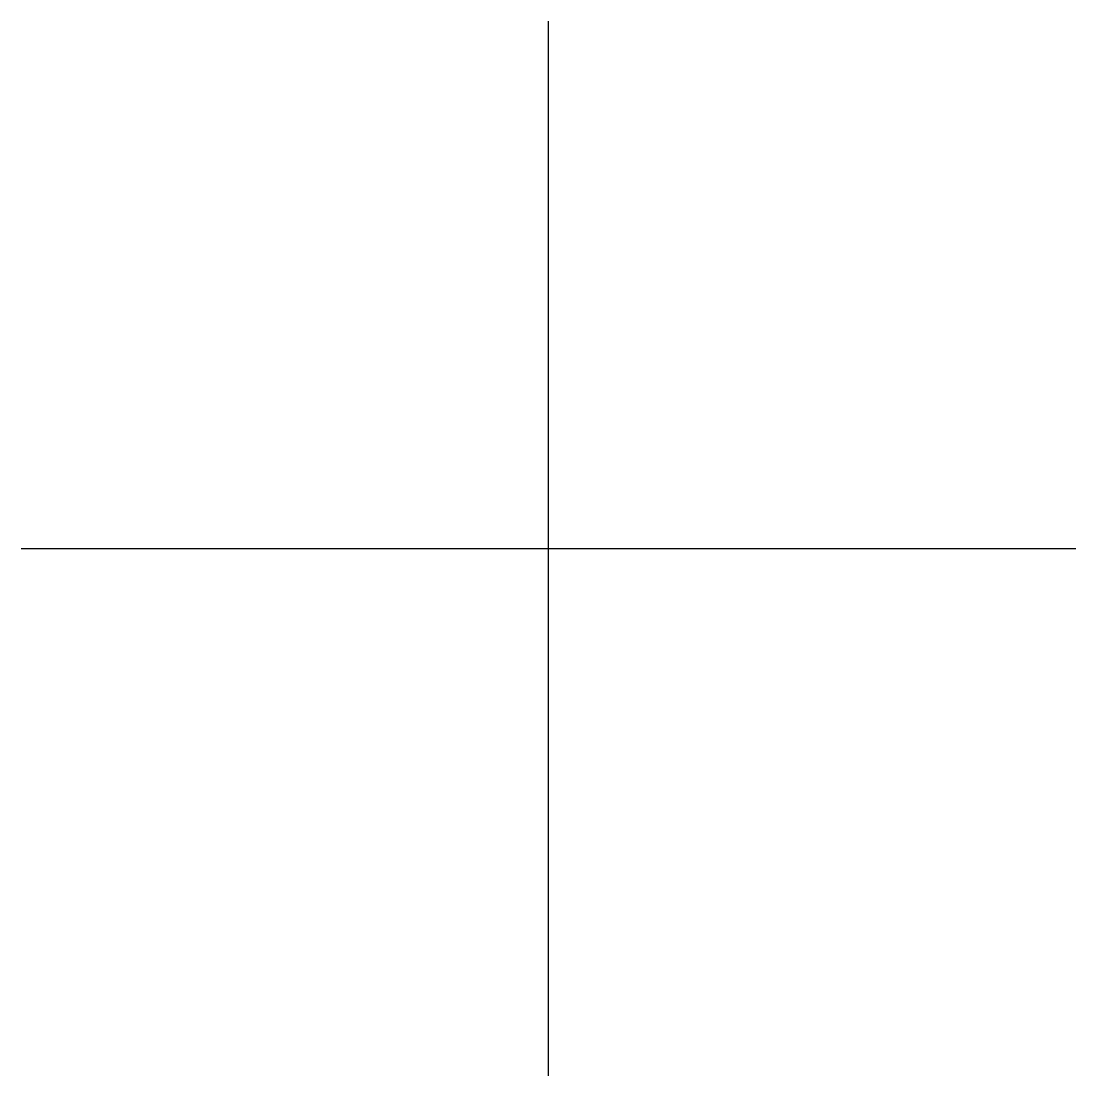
# Model space of a CAD drawing. Extents: x 4.1408 to 4.1586, y -3.0293 to -3.0115.
import ezdxf

# ---------------------------------------------------------------- set-up
doc = ezdxf.new("R2010")
doc.units = 0
doc.layers.add('DEFAULT', color=7, linetype='CONTINUOUS')

msp = doc.modelspace()

# ---------------------------------------------------------------- linework, layer by layer
at = {"layer": 'DEFAULT'}
for p, q in [((4.149698, -3.029342), (4.149698, -3.011475)), ((4.140765, -3.020408), (4.158632, -3.020408))]:
    msp.add_line(p, q, dxfattribs=at)

doc.saveas('drawing.dxf')
